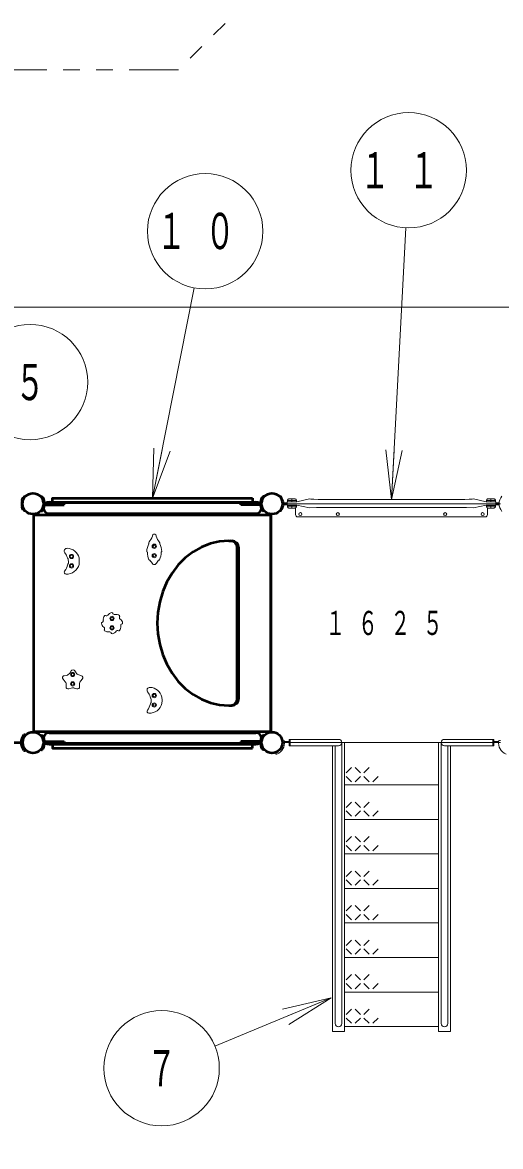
# Model space of a CAD drawing. Units: millimetres on the paper. Extents: x -385 to 0, y -594 to 267.
# Drawn here: x -260.2 to -231.2, y 108.9 to 177.2 of the extents above; entities that cross this region are included whole.
import ezdxf
from ezdxf.enums import TextEntityAlignment as Align

# ---------------------------------------------------------------- set-up
doc = ezdxf.new("R2010")
doc.units = ezdxf.units.MM
doc.linetypes.add('USER3', pattern=[8, 3, -1, 1, -1, 1, -1])
doc.layers.add('0_2', color=7, linetype='Continuous', lineweight=13)
doc.styles.add('ＭＳ ゴシック', font='')
doc.styles.get('ＭＳ ゴシック').set_extended_font_data('MS Gothic')

msp = doc.modelspace()

# ---------------------------------------------------------------- linework, layer by layer
at = {"layer": '0_2'}
for p, q in [((-237.806, 148.223), (-236.944, 164.719)), ((-252.304, 148.302), (-249.785, 161.075)), ((-228.864, 159.905), (-368.765, 159.905)), ((-252.304, 148.302), (-252.214, 151.342)), ((-252.304, 148.302), (-251.724, 151.245)), ((-251.233, 151.149), (-252.304, 148.302)), ((-237.806, 148.223), (-238.149, 151.245)), ((-237.806, 148.223), (-237.65, 151.218)), ((-237.15, 151.192), (-237.806, 148.223)), ((-260.004, 148.416), (-260.015, 148.425)), ((-244.604, 148.416), (-244.593, 148.425)), ((-244.113, 148.157), (-243.572, 148.157)), ((-243.844, 148.265), (-243.844, 148.086)), ((-242.25, 148.223), (-233.363, 148.223)), ((-231.499, 148.155), (-232.041, 148.155)), ((-231.769, 148.264), (-231.769, 148.084)), ((-260.004, 147.518), (-260.015, 147.508)), ((-244.604, 147.518), (-244.593, 147.509)), ((-231.191, 147.967), (-244.417, 147.967)), ((-244.317, 148.031), (-244.125, 148.031)), ((-244.317, 147.967), (-244.125, 147.967)), ((-244.317, 147.903), (-244.125, 147.903)), ((-244.113, 147.812), (-243.572, 147.812)), ((-243.844, 147.703), (-243.844, 147.882)), ((-243.627, 147.885), (-243.627, 147.883)), ((-243.625, 147.716), (-243.625, 147.309)), ((-233.255, 147.746), (-242.357, 147.746)), ((-231.499, 147.813), (-232.041, 147.813)), ((-231.982, 147.715), (-231.982, 147.309)), ((-231.769, 147.704), (-231.769, 147.883)), ((-231.291, 148.031), (-231.482, 148.031)), ((-231.291, 147.967), (-231.482, 147.967)), ((-231.291, 147.903), (-231.482, 147.903)), ((-259.554, 134.103), (-259.554, 147.33)), ((-245.054, 147.33), (-245.054, 134.103)), ((-232.125, 147.166), (-243.482, 147.166)), ((-257.602, 137.163), (-257.733, 137.318)), ((-257.526, 137.547), (-257.654, 137.528)), ((-257.326, 137.679), (-257.237, 137.824)), ((-256.941, 137.696), (-257.017, 137.822)), ((-256.776, 137.57), (-256.62, 137.524)), ((-256.658, 137.209), (-256.562, 137.313)), ((-257.536, 136.956), (-257.544, 136.858)), ((-257.237, 136.775), (-257.373, 136.727)), ((-257.059, 136.779), (-256.896, 136.73)), ((-256.734, 137.007), (-256.73, 136.857)), ((-244.427, 133.582), (-244.348, 133.589)), ((-244.417, 133.467), (-231.191, 133.467)), ((-244.293, 133.531), (-244.018, 133.531)), ((-244.292, 133.467), (-244.018, 133.467)), ((-244.018, 133.272), (-244.018, 133.661)), ((-244.018, 133.661), (-241.018, 133.661)), ((-244.018, 133.272), (-241.018, 133.272)), ((-243.947, 133.272), (-243.947, 133.661)), ((-241.376, 115.915), (-241.376, 133.272)), ((-241.213, 116.406), (-241.213, 133.272)), ((-240.824, 116.406), (-240.824, 133.488)), ((-240.824, 133.467), (-234.784, 133.467)), ((-240.661, 115.915), (-240.661, 133.467)), ((-234.947, 115.915), (-234.947, 133.467)), ((-234.784, 116.406), (-234.784, 133.488)), ((-231.59, 133.661), (-234.59, 133.661)), ((-231.59, 133.272), (-234.59, 133.272)), ((-234.396, 116.406), (-234.396, 133.272)), ((-234.233, 115.915), (-234.233, 133.272)), ((-231.661, 133.661), (-231.661, 133.272)), ((-231.59, 133.661), (-231.59, 133.272)), ((-231.316, 133.531), (-231.59, 133.531)), ((-231.317, 133.467), (-231.59, 133.467)), ((-231.181, 133.582), (-231.26, 133.589)), ((-244.851, 132.863), (-244.819, 132.79)), ((-240.228, 131.949), (-240.549, 131.628)), ((-240.014, 131.949), (-239.692, 131.628)), ((-239.157, 131.949), (-239.478, 131.628)), ((-240.549, 131.414), (-240.228, 131.092)), ((-239.692, 131.414), (-240.014, 131.092)), ((-239.478, 131.414), (-239.157, 131.092)), ((-238.621, 131.414), (-238.942, 131.092)), ((-234.947, 130.895), (-240.661, 130.895)), ((-240.228, 129.854), (-240.549, 129.532)), ((-240.014, 129.854), (-239.692, 129.532)), ((-239.157, 129.854), (-239.478, 129.532)), ((-240.549, 129.318), (-240.228, 128.996)), ((-239.692, 129.318), (-240.014, 128.996)), ((-239.478, 129.318), (-239.157, 128.996)), ((-238.621, 129.318), (-238.942, 128.996)), ((-234.947, 128.8), (-240.661, 128.8)), ((-240.228, 127.758), (-240.549, 127.436)), ((-240.014, 127.758), (-239.692, 127.436)), ((-239.157, 127.758), (-239.478, 127.436)), ((-240.549, 127.222), (-240.228, 126.901)), ((-239.692, 127.222), (-240.014, 126.901)), ((-239.478, 127.222), (-239.157, 126.901)), ((-238.621, 127.222), (-238.942, 126.901)), ((-234.947, 126.704), (-240.661, 126.704)), ((-240.228, 125.662), (-240.549, 125.341)), ((-240.014, 125.662), (-239.692, 125.341)), ((-239.157, 125.662), (-239.478, 125.341)), ((-240.549, 125.126), (-240.228, 124.805)), ((-239.692, 125.126), (-240.014, 124.805)), ((-239.478, 125.126), (-239.157, 124.805)), ((-238.621, 125.126), (-238.942, 124.805)), ((-234.947, 124.608), (-240.661, 124.608)), ((-240.228, 123.566), (-240.549, 123.245)), ((-240.014, 123.566), (-239.692, 123.245)), ((-239.157, 123.566), (-239.478, 123.245)), ((-240.549, 123.031), (-240.228, 122.709)), ((-239.692, 123.031), (-240.014, 122.709)), ((-239.478, 123.031), (-239.157, 122.709)), ((-238.621, 123.031), (-238.942, 122.709)), ((-234.947, 122.512), (-240.661, 122.512)), ((-240.228, 121.471), (-240.549, 121.149)), ((-240.549, 120.935), (-240.228, 120.613)), ((-240.014, 121.471), (-239.692, 121.149)), ((-239.692, 120.935), (-240.014, 120.613)), ((-239.157, 121.471), (-239.478, 121.149)), ((-239.478, 120.935), (-239.157, 120.613)), ((-238.621, 120.935), (-238.942, 120.613)), ((-234.947, 120.417), (-240.661, 120.417)), ((-240.228, 119.375), (-240.549, 119.053)), ((-240.549, 118.839), (-240.228, 118.518)), ((-240.014, 119.375), (-239.692, 119.053)), ((-239.692, 118.839), (-240.014, 118.518)), ((-239.157, 119.375), (-239.478, 119.053)), ((-239.478, 118.839), (-239.157, 118.518)), ((-238.621, 118.839), (-238.942, 118.518)), ((-234.947, 118.321), (-240.661, 118.321)), ((-241.457, 117.962), (-248.516, 115.036)), ((-244.42, 117.275), (-241.457, 117.962)), ((-241.457, 117.962), (-244.228, 116.813)), ((-241.457, 117.962), (-244.037, 116.351)), ((-240.228, 117.279), (-240.549, 116.958)), ((-240.549, 116.743), (-240.228, 116.422)), ((-240.014, 117.279), (-239.692, 116.958)), ((-239.692, 116.743), (-240.014, 116.422)), ((-239.157, 117.279), (-239.478, 116.958)), ((-239.478, 116.743), (-239.157, 116.422)), ((-238.621, 116.743), (-238.942, 116.422)), ((-234.947, 116.225), (-240.661, 116.225)), ((-240.661, 115.915), (-241.376, 115.915)), ((-234.233, 115.915), (-234.947, 115.915))]:
    msp.add_line(p, q, dxfattribs=at)
at = {"layer": '0_2', "color": 140, "lineweight": 50}
for p, q in [((-259.056, 148.38), (-259.015, 148.414)), ((-259.015, 148.414), (-259, 148.413)), ((-245.593, 148.414), (-245.608, 148.413)), ((-245.552, 148.38), (-245.593, 148.414)), ((-259.056, 147.553), (-259.015, 147.519)), ((-259.015, 147.519), (-259, 147.52)), ((-258.82, 148.031), (-257.669, 148.031)), ((-258.82, 147.967), (-257.669, 147.967)), ((-258.82, 147.967), (-257.669, 147.967)), ((-258.82, 147.903), (-257.669, 147.903)), ((-258.57, 148.065), (-246.037, 148.065)), ((-257.669, 148.031), (-257.669, 147.967)), ((-257.669, 147.903), (-257.669, 147.967)), ((-245.788, 148.031), (-246.939, 148.031)), ((-246.939, 148.031), (-246.939, 147.967)), ((-245.788, 147.967), (-246.939, 147.967)), ((-245.788, 147.967), (-246.939, 147.967)), ((-246.939, 147.903), (-246.939, 147.967)), ((-245.788, 147.903), (-246.939, 147.903)), ((-245.593, 147.519), (-245.608, 147.52)), ((-245.552, 147.553), (-245.593, 147.519)), ((-259.495, 134.145), (-259.495, 147.288)), ((-259.495, 147.288), (-245.119, 147.288)), ((-258.57, 147.37), (-246.037, 147.37)), ((-245.119, 134.145), (-245.119, 147.288)), ((-247.667, 145.717), (-247.493, 145.717)), ((-247.157, 136.145), (-247.157, 145.288)), ((-247.064, 136.145), (-247.064, 145.288)), ((-247.667, 135.717), (-247.493, 135.717)), ((-260.004, 133.916), (-260.015, 133.925)), ((-259.495, 134.145), (-245.119, 134.145)), ((-259.056, 133.88), (-259.015, 133.914)), ((-259.015, 133.914), (-259, 133.913)), ((-258.57, 134.063), (-246.037, 134.063)), ((-245.593, 133.914), (-245.608, 133.913)), ((-245.552, 133.88), (-245.593, 133.914)), ((-273.419, 133.467), (-260.189, 133.467)), ((-258.82, 133.531), (-257.669, 133.531)), ((-258.82, 133.467), (-257.669, 133.467)), ((-258.82, 133.467), (-257.669, 133.467)), ((-258.82, 133.403), (-257.669, 133.403)), ((-258.57, 133.369), (-246.037, 133.369)), ((-257.669, 133.531), (-257.669, 133.467)), ((-257.669, 133.403), (-257.669, 133.467)), ((-245.788, 133.531), (-246.939, 133.531)), ((-246.939, 133.531), (-246.939, 133.467)), ((-245.788, 133.467), (-246.939, 133.467)), ((-245.788, 133.467), (-246.939, 133.467)), ((-246.939, 133.403), (-246.939, 133.467)), ((-245.788, 133.403), (-246.939, 133.403)), ((-260.004, 133.018), (-260.015, 133.009)), ((-259.056, 133.053), (-259.015, 133.019)), ((-259.015, 133.019), (-259, 133.02)), ((-245.593, 133.019), (-245.608, 133.02)), ((-245.552, 133.053), (-245.593, 133.019))]:
    msp.add_line(p, q, dxfattribs=at)
at = {"layer": '0_2', "linetype": 'USER3'}
msp.add_lwpolyline([(-217.463, 82.331), (-177.489, 82.331), (-146.77, 113.05), (-146.77, 145.828), (-181.814, 180.871), (-211.563, 180.871), (-216.312, 185.619), (-239.417, 185.619), (-250.719, 174.318), (-273.402, 174.318), (-282.162, 183.077), (-339.295, 183.077), (-360.908, 161.464), (-360.908, 130.916), (-337.108, 107.116), (-296.414, 107.116), (-282.736, 93.437), (-253.864, 93.437), (-250.628, 90.201), (-225.333, 90.201)], close=True, dxfattribs=at)
at = {"layer": '0_2'}
for points in [[(-260.242, 148.16), (-260.262, 148.168), (-260.265, 148.17), (-260.268, 148.172), (-260.271, 148.175), (-260.273, 148.179), (-260.275, 148.182), (-260.275, 148.186), (-260.275, 148.19), (-260.275, 148.194), (-260.274, 148.198), (-260.222, 148.325), (-260.22, 148.328), (-260.218, 148.331), (-260.215, 148.334), (-260.212, 148.336), (-260.208, 148.337), (-260.205, 148.338), (-260.201, 148.338), (-260.197, 148.338), (-260.193, 148.337), (-260.174, 148.328)], [(-243.572, 148.085), (-243.572, 148.158), (-243.577, 148.19), (-243.591, 148.219), (-243.613, 148.243), (-243.641, 148.26), (-243.673, 148.267), (-244.008, 148.265), (-244.027, 148.264), (-244.045, 148.259), (-244.062, 148.251), (-244.077, 148.24), (-244.09, 148.227), (-244.101, 148.212), (-244.108, 148.195), (-244.113, 148.177), (-244.115, 148.158), (-244.115, 148.085)], [(-232.041, 148.083), (-232.041, 148.156), (-232.036, 148.188), (-232.022, 148.218), (-232, 148.241), (-231.972, 148.258), (-231.94, 148.265), (-231.604, 148.264), (-231.586, 148.262), (-231.568, 148.257), (-231.551, 148.249), (-231.536, 148.238), (-231.523, 148.225), (-231.512, 148.21), (-231.504, 148.193), (-231.5, 148.175), (-231.498, 148.156), (-231.498, 148.083)], [(-260.242, 147.773), (-260.262, 147.765), (-260.265, 147.763), (-260.268, 147.761), (-260.271, 147.758), (-260.273, 147.755), (-260.275, 147.751), (-260.275, 147.747), (-260.275, 147.743), (-260.275, 147.74), (-260.274, 147.736), (-260.222, 147.609), (-260.22, 147.605), (-260.218, 147.602), (-260.215, 147.6), (-260.212, 147.598), (-260.208, 147.596), (-260.205, 147.595), (-260.201, 147.595), (-260.197, 147.596), (-260.193, 147.597), (-260.174, 147.605)], [(-243.572, 147.883), (-243.572, 147.81), (-243.577, 147.778), (-243.591, 147.749), (-243.613, 147.725), (-243.641, 147.709), (-243.673, 147.702), (-244.008, 147.703), (-244.027, 147.705), (-244.045, 147.71), (-244.062, 147.718), (-244.077, 147.728), (-244.09, 147.742), (-244.101, 147.757), (-244.108, 147.774), (-244.113, 147.792), (-244.115, 147.81), (-244.115, 147.883)], [(-232.041, 147.884), (-232.041, 147.812), (-232.036, 147.779), (-232.022, 147.75), (-232, 147.726), (-231.972, 147.71), (-231.94, 147.703), (-231.604, 147.704), (-231.586, 147.706), (-231.568, 147.711), (-231.551, 147.719), (-231.536, 147.729), (-231.523, 147.743), (-231.512, 147.758), (-231.504, 147.775), (-231.5, 147.793), (-231.498, 147.812), (-231.498, 147.884)]]:
    msp.add_lwpolyline(points, close=True, dxfattribs=at)
at = {"layer": '0_2', "color": 140, "lineweight": 50}
for points in [[(-246.233, 148.302), (-246.233, 148.031), (-258.376, 148.031), (-258.376, 148.302)], [(-246.233, 133.131), (-246.233, 133.403), (-258.376, 133.403), (-258.376, 133.131)]]:
    msp.add_lwpolyline(points, close=True, dxfattribs=at)
at = {"layer": '0_2'}
for points in [[(-242.357, 147.746), (-242.782, 147.711), (-243.555, 147.885), (-244.128, 147.885), (-244.128, 148.083), (-243.552, 148.083), (-242.779, 148.26), (-242.703, 148.252), (-242.517, 148.237), (-242.25, 148.223)], [(-233.255, 147.746), (-232.831, 147.711), (-232.057, 147.885), (-231.484, 147.885), (-231.484, 148.083), (-232.06, 148.083), (-232.834, 148.26), (-232.909, 148.252), (-233.095, 148.237), (-233.363, 148.223)]]:
    msp.add_lwpolyline(points, dxfattribs=at)
at = {"layer": '0_2', "color": 140, "lineweight": 50}
msp.add_lwpolyline([(-247.667, 145.717), (-248.234, 145.674), (-248.792, 145.546), (-249.33, 145.336), (-249.84, 145.047), (-250.313, 144.683), (-250.74, 144.252), (-251.115, 143.76), (-251.431, 143.217), (-251.682, 142.63), (-251.865, 142.011), (-251.976, 141.369), (-252.013, 140.717), (-251.976, 140.064), (-251.865, 139.423), (-251.682, 138.803), (-251.431, 138.217), (-251.115, 137.673), (-250.74, 137.181), (-250.313, 136.75), (-249.84, 136.387), (-249.33, 136.097), (-248.792, 135.887), (-248.234, 135.759), (-247.667, 135.717)], dxfattribs=at)
at = {"layer": '0_2'}
for centre, radius in [((-236.761, 168.214), 3.5), ((-249.108, 164.509), 3.5), ((-259.735, 155.353), 3.5), ((-259.554, 147.967), 0.636), ((-259.554, 147.967), 0.635), ((-245.054, 147.967), 0.636), ((-245.054, 147.967), 0.636), ((-243.332, 147.338), 0.0929), ((-241.061, 147.338), 0.0929), ((-234.547, 147.338), 0.0929), ((-232.275, 147.338), 0.0929), ((-252.195, 145.384), 0.129), ((-252.195, 145.384), 0.0786), ((-257.217, 144.765), 0.129), ((-257.217, 144.765), 0.0786), ((-252.195, 144.813), 0.129), ((-252.195, 144.813), 0.0786), ((-257.217, 144.193), 0.129), ((-257.217, 144.193), 0.0786), ((-254.76, 141.002), 0.129), ((-254.76, 141.002), 0.0786), ((-254.76, 140.431), 0.129), ((-254.76, 140.431), 0.0786), ((-257.145, 137.599), 0.129), ((-257.145, 137.599), 0.0786), ((-257.145, 137.028), 0.129), ((-257.145, 137.028), 0.0786), ((-252.195, 136.32), 0.129), ((-252.195, 135.749), 0.129), ((-252.195, 136.32), 0.0786), ((-252.195, 135.749), 0.0786), ((-259.554, 133.467), 0.636), ((-245.054, 133.467), 0.636), ((-245.054, 133.467), 0.636), ((-251.75, 113.696), 3.5)]:
    msp.add_circle(centre, radius, dxfattribs=at)
at = {"layer": '0_2', "color": 140, "lineweight": 50}
for centre in [(-259.554, 147.967), (-259.554, 147.967), (-245.054, 147.967), (-245.054, 147.967), (-259.554, 133.467), (-245.054, 133.467)]:
    msp.add_circle(centre, 0.636, dxfattribs=at)
at = {"layer": '0_2'}
for centre, radius, start, end in [((-259.554, 147.967), 0.721, 139.70168, 220.29832), ((-259.554, 147.967), 0.636, 135.05104, 224.94896), ((-260.083, 148.415), 0.0286, 102.82201, 139.70168), ((-260.07, 148.359), 0.0857, 50.20818, 102.82201), ((-245.054, 147.967), 0.636, 315.05104, 44.94896), ((-244.538, 148.359), 0.0857, 77.17799, 129.79182), ((-244.525, 148.415), 0.0286, 40.29832, 77.17799), ((-245.054, 147.967), 0.721, 319.70168, 40.29832), ((-230.554, 147.967), 0.721, 139.70168, 220.29832), ((-260.083, 147.519), 0.0286, 220.29832, 257.17799), ((-260.07, 147.574), 0.0857, 257.17799, 309.79182), ((-244.538, 147.575), 0.0857, 230.20818, 282.82201), ((-244.525, 147.519), 0.0286, 282.82201, 319.70168), ((-244.317, 148.06), 0.0286, 227.85622, 270), ((-244.317, 147.874), 0.0286, 90, 132.14378), ((-244.317, 148.06), 0.0929, 260.32634, 270), ((-244.317, 147.874), 0.0929, 90, 99.67366), ((-231.291, 148.06), 0.0286, 270, 312.14378), ((-231.291, 148.06), 0.0929, 270, 279.67366), ((-231.291, 147.874), 0.0929, 80.32634, 90), ((-231.291, 147.874), 0.0286, 47.85623, 90), ((-243.482, 147.309), 0.143, 180, 270), ((-232.125, 147.309), 0.143, 270, 0), ((-253.141, 146.255), 0.875, 321.12606, 349.41897), ((-252.195, 145.998), 0.129, 48.39401, 131.60599), ((-251.249, 146.255), 0.875, 190.58103, 218.87394), ((-251.27, 144.938), 1.392, 154.63256, 174.43443), ((-252.512, 145.586), 0.0286, 146.43443, 224.13989), ((-251.376, 144.832), 1.392, 141.12606, 146.43443), ((-252.553, 145.546), 0.0286, 334.63256, 44.13989), ((-253.014, 144.832), 1.392, 33.56557, 38.87394), ((-251.837, 145.546), 0.0286, 135.86011, 205.36744), ((-253.121, 144.938), 1.392, 5.56557, 25.36744), ((-251.878, 145.586), 0.0286, 315.86011, 33.56557), ((-257.488, 145.093), 0.171, 87.33412, 218.21787), ((-258.316, 144.44), 0.883, 16.34382, 38.21787), ((-257.517, 144.479), 0.786, 14.47751, 87.33412), ((-257.332, 144.729), 0.143, 196.34382, 223.13397), ((-252.627, 145.07), 0.0286, 174.43443, 251.50304), ((-252.645, 145.016), 0.0286, 2.40679, 71.50304), ((-251.225, 145.075), 1.392, 182.40679, 201.43443), ((-253.165, 145.075), 1.392, 338.56557, 357.59321), ((-251.746, 145.016), 0.0286, 108.49696, 177.59321), ((-251.764, 145.07), 0.0286, 288.49696, 5.56557), ((-258.316, 144.44), 0.883, 320.65856, 348.10983), ((-257.517, 144.479), 0.786, 267.56115, 345.52249), ((-257.313, 144.229), 0.143, 141.31968, 168.10984), ((-257.488, 144.583), 0.0714, 9.74178, 43.13397), ((-257.48, 144.363), 0.0714, 321.31968, 354.71187), ((-258.316, 144.44), 0.911, 354.71187, 9.74178), ((-256.686, 144.624), 0.0714, 166.24074, 189.87807), ((-257.517, 144.479), 0.771, 350.12193, 9.87807), ((-256.686, 144.335), 0.0714, 170.12193, 193.75926), ((-256.825, 144.658), 0.0714, 346.24074, 14.47751), ((-256.825, 144.301), 0.0714, 345.52249, 13.75926), ((-252.495, 144.577), 0.0286, 201.43443, 280.64391), ((-252.484, 144.521), 0.0286, 32.26567, 100.64391), ((-251.283, 145.279), 1.392, 212.26567, 224.48515), ((-252.195, 144.383), 0.113, 224.48515, 315.51485), ((-253.108, 145.279), 1.392, 315.51485, 327.73433), ((-251.906, 144.521), 0.0286, 79.35609, 147.73433), ((-251.896, 144.577), 0.0286, 259.35609, 338.56557), ((-257.545, 143.808), 0.114, 140.65856, 267.56115), ((-254.725, 141.016), 0.345, 96.69708, 145.60294), ((-254.76, 141.317), 0.0429, 14.23568, 96.69708), ((-254.608, 141.355), 0.114, 194.23568, 280.60294), ((-255.36, 140.717), 0.0429, 104.23568, 186.69708), ((-255.06, 140.752), 0.345, 186.69708, 235.60294), ((-255.399, 140.869), 0.114, 284.23568, 10.60294), ((-254.947, 140.954), 0.345, 141.69708, 190.60294), ((-255.184, 141.141), 0.0429, 59.23568, 141.69708), ((-255.104, 141.276), 0.114, 239.23568, 325.60294), ((-254.523, 140.904), 0.345, 51.69708, 100.60294), ((-254.201, 141.061), 0.114, 149.23568, 235.60294), ((-254.336, 141.141), 0.0429, 329.23568, 51.69708), ((-254.46, 140.681), 0.345, 6.69708, 55.60294), ((-254.121, 140.564), 0.114, 104.23568, 190.60294), ((-254.16, 140.717), 0.0429, 284.23568, 6.69708), ((-255.319, 140.373), 0.114, 329.23568, 55.60294), ((-255.184, 140.292), 0.0429, 149.23568, 231.69708), ((-254.997, 140.53), 0.345, 231.69708, 280.60294), ((-254.912, 140.078), 0.114, 14.23568, 100.60294), ((-254.76, 140.117), 0.0429, 194.23568, 276.69708), ((-254.795, 140.417), 0.345, 276.69708, 325.60294), ((-254.416, 140.157), 0.114, 59.23568, 145.60294), ((-254.336, 140.292), 0.0429, 239.23568, 321.69708), ((-254.573, 140.48), 0.345, 321.69708, 10.60294), ((-257.127, 137.756), 0.129, 31.19488, 148.19958), ((-257.634, 137.401), 0.129, 98.64476, 220.06285), ((-257.569, 137.83), 0.286, 278.64476, 328.19958), ((-256.696, 137.844), 0.286, 211.19488, 253.77713), ((-256.449, 137.015), 0.286, 137.15996, 181.70723), ((-256.656, 137.401), 0.129, 317.15996, 73.77713), ((-257.821, 136.979), 0.286, 355.40901, 40.06284), ((-257.416, 136.848), 0.129, 175.40901, 289.57121), ((-257.142, 136.506), 0.286, 73.16803, 109.57121), ((-256.858, 136.853), 0.129, 253.16803, 1.70723), ((-252.467, 136.648), 0.171, 87.33412, 218.21787), ((-253.295, 135.996), 0.883, 16.34382, 38.21787), ((-252.495, 136.034), 0.786, 14.47751, 87.33412), ((-253.295, 135.996), 0.883, 320.65856, 348.10983), ((-252.495, 136.034), 0.786, 267.56115, 345.52249), ((-252.311, 136.284), 0.143, 196.34382, 223.13397), ((-252.291, 135.784), 0.143, 141.31968, 168.10984), ((-252.467, 136.138), 0.0714, 9.74178, 43.13397), ((-252.459, 135.918), 0.0714, 321.31968, 354.71187), ((-253.295, 135.996), 0.911, 354.71187, 9.74178), ((-251.665, 136.179), 0.0714, 166.24074, 189.87807), ((-251.665, 135.89), 0.0714, 170.12193, 193.75926), ((-251.804, 136.213), 0.0714, 346.24074, 14.47751), ((-252.495, 136.034), 0.771, 350.12193, 9.87807), ((-251.804, 135.856), 0.0714, 345.52249, 13.75926), ((-252.524, 135.364), 0.114, 140.65856, 267.56115), ((-245.054, 133.467), 0.636, 288.60381, 10.39619), ((-245.054, 133.467), 0.764, 293.15034, 5.84966), ((-244.343, 133.539), 0.0501, 5.84966, 95.50903), ((-241.018, 133.467), 0.194, 270, 90), ((-234.59, 133.467), 0.194, 90, 270), ((-230.554, 133.467), 0.764, 174.15034, 246.84966), ((-231.265, 133.539), 0.0501, 84.49097, 174.15034), ((-244.773, 132.81), 0.0501, 203.49097, 293.15034), ((-241.018, 116.406), 0.194, 180, 0), ((-234.59, 116.406), 0.194, 180, 0)]:
    msp.add_arc(centre, radius, start, end, dxfattribs=at)
at = {"layer": '0_2', "color": 140, "lineweight": 50}
for centre, radius, start, end in [((-259.554, 147.967), 0.647, 7.18076, 39.70903), ((-259.554, 147.967), 0.711, 7.18076, 38.85592), ((-245.054, 147.967), 0.711, 141.14408, 172.81924), ((-245.054, 147.967), 0.647, 140.29097, 172.81924), ((-259.554, 147.967), 0.647, 320.29097, 352.81924), ((-259.554, 147.967), 0.711, 321.14408, 352.81924), ((-258.57, 147.717), 0.347, 90, 270), ((-258.82, 148.059), 0.0925, 187.18076, 270), ((-258.82, 147.874), 0.0925, 90, 172.81924), ((-258.82, 148.059), 0.0285, 187.18076, 270), ((-258.82, 147.874), 0.0285, 90, 172.81924), ((-246.037, 147.717), 0.347, 270, 90), ((-245.788, 148.059), 0.0285, 270, 352.81924), ((-245.788, 148.059), 0.0925, 270, 352.81924), ((-245.788, 147.874), 0.0925, 7.18076, 90), ((-245.788, 147.874), 0.0285, 7.18076, 90), ((-245.054, 147.967), 0.711, 187.18076, 218.85592), ((-245.054, 147.967), 0.647, 187.18076, 219.70903), ((-247.586, 145.288), 0.429, 0, 90), ((-247.493, 145.288), 0.429, 0, 90), ((-247.586, 136.145), 0.429, 270, 0), ((-247.493, 136.145), 0.429, 270, 0), ((-259.554, 133.467), 0.721, 139.70168, 220.29832), ((-259.554, 133.467), 0.636, 135.05104, 224.94896), ((-260.082, 133.915), 0.0286, 102.82201, 139.70168), ((-260.07, 133.859), 0.0857, 50.20818, 102.82201), ((-259.554, 133.467), 0.647, 7.18076, 39.70903), ((-259.554, 133.467), 0.711, 7.18076, 38.85592), ((-258.57, 133.716), 0.347, 90, 270), ((-246.037, 133.716), 0.347, 270, 90), ((-245.054, 133.467), 0.711, 141.14408, 172.81924), ((-245.054, 133.467), 0.647, 140.29097, 172.81924), ((-259.554, 133.467), 0.647, 320.29097, 352.81924), ((-259.554, 133.467), 0.711, 321.14408, 352.81924), ((-258.82, 133.559), 0.0925, 187.18076, 270), ((-258.82, 133.374), 0.0925, 90, 172.81924), ((-258.82, 133.559), 0.0285, 187.18076, 270), ((-258.82, 133.374), 0.0285, 90, 172.81924), ((-245.788, 133.559), 0.0285, 270, 352.81924), ((-245.788, 133.559), 0.0925, 270, 352.81924), ((-245.788, 133.374), 0.0925, 7.18076, 90), ((-245.788, 133.374), 0.0285, 7.18076, 90), ((-245.054, 133.467), 0.711, 187.18076, 218.85592), ((-245.054, 133.467), 0.647, 187.18076, 219.70903), ((-260.082, 133.019), 0.0286, 220.29832, 257.17799), ((-260.07, 133.075), 0.0857, 257.17799, 309.79182)]:
    msp.add_arc(centre, radius, start, end, dxfattribs=at)

# ---------------------------------------------------------------- texts
at = {"layer": '0_2', "style": 'ＭＳ ゴシック', "width": 0.6}
for s, p in [('５', (-259.735, 155.353)), ('７', (-251.75, 113.696))]:
    msp.add_text(s, height=2.199, dxfattribs=at).set_placement(p, align=Align.MIDDLE_CENTER)
at = {"layer": '0_2', "style": 'ＭＳ ゴシック'}
for s, insert, char_height, attachment_point in [('\\T1.64;\\W0.6;１１', (-236.761, 168.214), 2.199, 5), ('\\T1.64;\\W0.6;１０', (-249.108, 164.509), 2.199, 5), ('\\T1.64;\\W0.6;１６２５', (-241.804, 140.717), 1.466, 4)]:
    msp.add_mtext(s, dxfattribs=dict(at, insert=insert, char_height=char_height, attachment_point=attachment_point))

doc.saveas('drawing.dxf')
